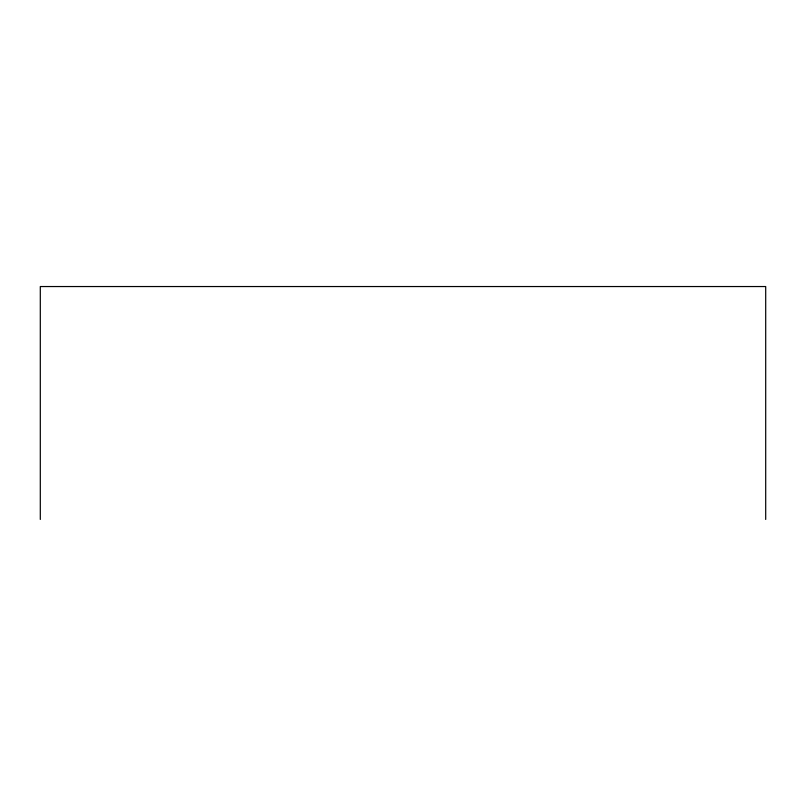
<?xml version="1.0" encoding="UTF-8"?>
<svg xmlns="http://www.w3.org/2000/svg" width="806" height="806" viewBox="0 0 806 806"><rect width="100%" height="100%" fill="white"/><g stroke="black" fill="none" stroke-linecap="round" stroke-linejoin="round"><path stroke-width="1.21" d="M765.7 519.457L765.7 286.543L40.3 286.543L40.3 519.457"/></g></svg>
